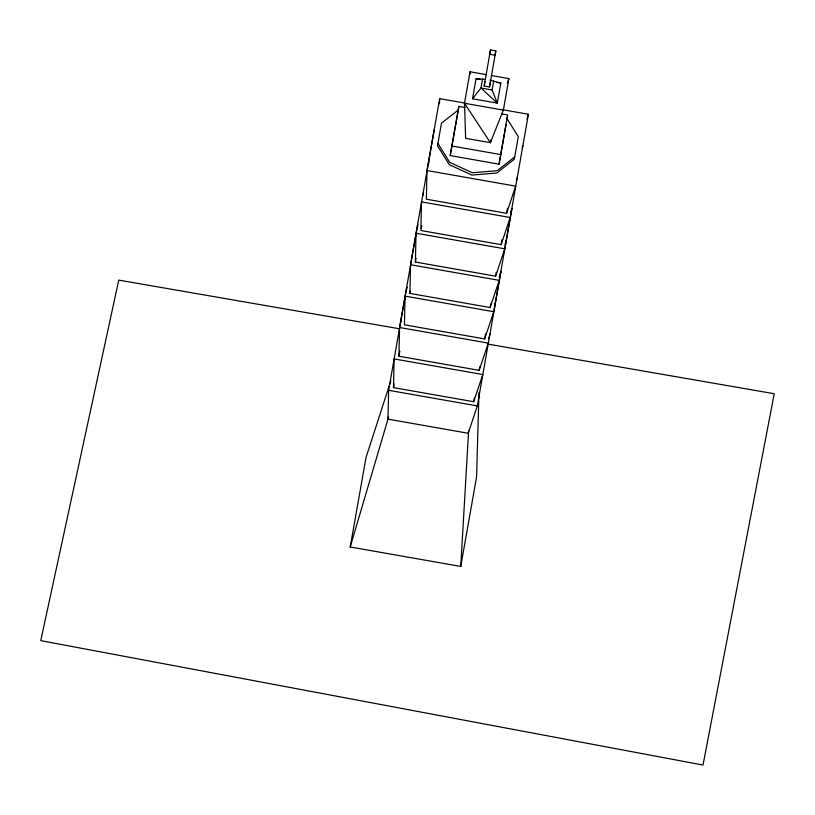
<?xml version="1.0" encoding="UTF-8"?>
<svg xmlns="http://www.w3.org/2000/svg" width="815" height="815" viewBox="0 0 815 815"><rect width="100%" height="100%" fill="white"/><g stroke="black" fill="none" stroke-linecap="round" stroke-linejoin="round"><path stroke-width="1.22" d="M470.011 74.297L470.051 71.781L486.351 74.654M406.675 289.58L406.807 287.043L388.623 390.304L387.981 419.144L350.195 546.987L460.75 566.435L476.581 476.897L478.986 392.26M393.482 387.614L394.103 358.926L482.806 374.533L473.688 401.724L393.482 387.614L394.144 383.865M399.584 327.508L488.287 343.115L479.169 370.346L398.953 356.226L399.584 327.508L417.769 224.227M410.536 264.743L499.238 280.35L490.131 307.53L409.914 293.42L410.536 264.743L434.212 130.003M504.75 248.82L495.602 276.163L415.395 262.043L416.037 233.212L504.75 248.82L528.395 114.253L502.152 109.638M426.978 170.529L426.367 199.196L506.573 213.306L515.681 186.146L426.978 170.529L439.682 98.646L464.672 103.047M401.133 322.119L401.326 318.421M417.575 228.037L417.708 225.5M423.117 195.396L423.24 192.849M428.619 163.784L428.751 161.319M439.428 103.719L439.682 98.646M460.75 566.435L468.625 430.758M506.054 124.603L499.065 164.182L450.206 155.584L458.876 106.408L465.131 107.509M458.876 106.408L450.206 155.584M484.171 86.013L490.477 49.949L495.826 50.887L489.52 86.96L484.171 86.013L484.935 81.683M491.363 75.53L508.917 78.617L503.354 110.106L464.489 103.261L490.375 142.666L490.813 140.19L490.375 142.666L465.63 138.336L464.489 103.261L470.051 71.781M499.065 164.182L507.653 114.996L501.398 113.896M350.195 546.987L366.027 457.439L390.915 380.574M421.335 228.017L421.783 225.511M409.914 293.42L410.363 290.914M415.395 262.043L416.058 258.294M398.953 356.226L399.839 351.234M388.419 416.648L387.981 419.144L468.187 433.264L477.325 405.921L500.991 271.232L499.147 277.324M489.998 80.257L500.828 83.079L497.282 103.108L472.537 98.788L476.082 78.719L485.027 79.381M482.531 78.943L480.932 88.02L472.537 98.788M490.477 49.949L489.713 54.279L495.062 55.226L495.826 50.887M489.52 86.96L490.284 82.631M492.128 89.986L480.932 88.02L497.282 103.108L492.128 89.986L493.737 80.919M495.602 276.163L496.264 272.414M501.103 244.632L510.21 217.503L421.508 201.886L420.897 230.513L501.103 244.632L501.989 239.63M506.573 213.306L507.46 208.314M510.475 213.326L511.952 208.467L493.768 311.727L405.065 296.11L404.444 324.808L484.65 338.928L485.536 333.926M490.131 307.53L490.793 303.781M473.688 401.724L474.35 397.975M479.169 370.346L479.831 366.597M526.918 119.122L528.395 114.253M522.181 148.045L522.914 145.61M516.384 180.472L517.454 176.937M504.994 244.704L506.472 239.834M494.399 306.297L495.51 302.65M488.603 338.755L490.039 334.028M484.65 338.928L493.768 311.727M507.297 83.375L508.917 78.617M490.375 142.666L503.354 110.106M458.061 110.188L441.475 123.187L437.502 145.742L449.279 164.671L471.905 175.093L496.743 173.025L514.296 159.261L518.279 136.706L506.502 117.767M514.713 156.918L497.15 170.692L472.313 172.76L449.686 162.338L437.91 143.399M399.503 328.781L118.756 280.126L40.75 640.631L703.009 765.051L774.25 393.727L487.238 343.981M476.082 78.719L479.791 79.371M497.109 82.417L500.828 83.079M451.877 145.987L500.736 154.585M388.623 390.304L477.325 405.921"/></g></svg>
